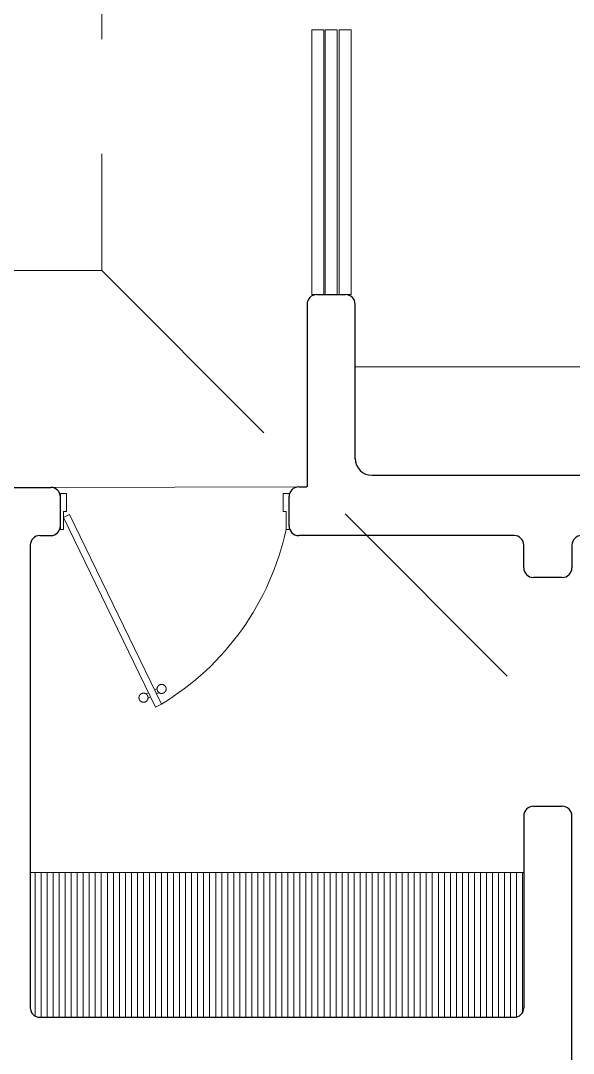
# Model space of a CAD drawing. Header units: metres. Extents: x -44 to 358, y -286 to 66.
# Drawn here: x 128.578 to 130.874, y -87.215 to -82.928 of the extents above; entities that cross this region are included whole.
import ezdxf

# ---------------------------------------------------------------- set-up
doc = ezdxf.new("R2010")
doc.units = ezdxf.units.M
doc.header["$LTSCALE"] = 0.3
doc.linetypes.add('HIDDEN2', pattern=[4.7625, 3.175, -1.5875])
for name, color, linetype, lineweight in [('A-DOOR', 7, 'Continuous', 5), ('A-WALL', 7, 'Continuous', 30), ('baños', 141, 'Continuous', 0), ('closets', 33, 'Continuous', 0), ('Columnas', 7, 'Continuous', 18), ('MOBILIARIOS', 252, 'Continuous', 0), ('piso', 251, 'Continuous', 18)]:
    doc.layers.add(name, color=color, linetype=linetype, lineweight=lineweight)
doc.layers.add('Techos 1', color=7, linetype='HIDDEN2', lineweight=9, true_color=0x42391a)

# ---------------------------------------------------------------- blocks, each defined once
blk = doc.blocks.new('puerta 1.00')
at = {"layer": 'A-DOOR'}
for p, q in [((-0.15, -0.0125), (-0.9369, -0.3949)), ((-0.1376, -0.038), (-0.9245, -0.4204)), ((-0.1376, -0.038), (-0.15, -0.0125)), ((-0.8946, -0.3743), (-0.8996, -0.3641)), ((-0.8777, -0.3661), (-0.8826, -0.3559)), ((-0.9369, -0.3949), (-0.9245, -0.4204)), ((-0.8822, -0.3998), (-0.8772, -0.4101)), ((-0.8653, -0.3916), (-0.8603, -0.4018))]:
    blk.add_line(p, q, dxfattribs=at)
for points in [[(-0.05, 0), (-0.05, -0.025), (-0.125, -0.025), (-0.125, -0.0125), (-0.2, -0.0125), (-0.2, 0), (-0.05, 0)], [(-0.05, -0.95), (-0.05, -0.925), (-0.125, -0.925), (-0.125, -0.9375), (-0.2, -0.9375), (-0.2, -0.95), (-0.05, -0.95)]]:
    blk.add_lwpolyline(points, dxfattribs=at)
blk.add_arc((0.0366, 0.1602), 1.1229, 211.1336, 257.8343, dxfattribs=at)
for points in [[(-0.8982, -0.3642), (-0.9033, -0.3642), (-0.912, -0.3591), (-0.917, -0.3504), (-0.917, -0.3403), (-0.912, -0.3316), (-0.9033, -0.3265), (-0.8932, -0.3265), (-0.8844, -0.3316), (-0.8794, -0.3403), (-0.8794, -0.3504), (-0.8844, -0.3591), (-0.8932, -0.3642), (-0.8982, -0.3642)], [(-0.8617, -0.4394), (-0.8667, -0.4394), (-0.8754, -0.4344), (-0.8805, -0.4256), (-0.8805, -0.4156), (-0.8754, -0.4068), (-0.8667, -0.4018), (-0.8566, -0.4018), (-0.8479, -0.4068), (-0.8428, -0.4156), (-0.8428, -0.4257), (-0.8479, -0.4344), (-0.8566, -0.4394), (-0.8617, -0.4394)]]:
    blk.add_open_spline(points, degree=2, dxfattribs=at)
blk = doc.blocks.new('A$C6528a993')
at = {"layer": 'closets'}
h = blk.add_hatch(dxfattribs=at)
h.set_pattern_fill('LINE', color=256, scale=0.2, angle=90)
h.set_pattern_definition([(90, (-946.63683, 266.412182), (-0.025, 2e-18), [])])
edge = h.paths.add_edge_path()
edge.add_arc((24.26, 4.7401), 0.04, 270, 360)
edge.add_line((24.3, 4.7401), (24.3, 5.301))
edge.add_line((24.3, 5.301), (22.25, 5.301))
edge.add_line((22.25, 5.301), (22.25, 4.7401))
edge.add_arc((22.29, 4.7401), 0.04, 180, 270)
edge.add_line((22.29, 4.7001), (24.26, 4.7001))
at = {"layer": 'A-DOOR'}
for points in [[(23.4194, 8.8001), (23.4694, 8.8001), (23.4694, 7.7001), (23.4194, 7.7001)], [(23.4744, 8.8001), (23.5244, 8.8001), (23.5244, 7.7001), (23.4744, 7.7001)], [(23.5325, 8.8001), (23.5825, 8.8001), (23.5825, 7.7001), (23.5325, 7.7001)]]:
    blk.add_lwpolyline(points, close=True, dxfattribs=at)
at = {"layer": 'A-WALL', "transparency": 33554684}
blk.add_line((23.4397, 7.7001), (23.5597, 7.7001), dxfattribs=at)
at = {"layer": 'A-WALL'}
for p, q in [((23.3997, 7.6601), (23.3997, 6.9018)), ((23.5997, 7.0184), (23.5997, 7.6625)), ((23.6697, 6.9501), (29.68, 6.9501)), ((18.84, 6.9001), (22.335, 6.9001)), ((22.375, 6.7401), (22.375, 6.8601)), ((23.325, 6.7401), (23.325, 6.8618)), ((23.365, 6.9018), (23.3995, 6.9018)), ((22.29, 6.7001), (22.335, 6.7001)), ((24.26, 6.7001), (23.365, 6.7001)), ((22.25, 6.6601), (22.25, 4.7401)), ((24.3, 6.566), (24.3, 6.6601)), ((24.5, 6.6601), (24.5, 6.566)), ((24.46, 6.526), (24.34, 6.526)), ((24.34, 5.576), (24.46, 5.576)), ((24.3, 5.536), (24.3, 4.7401)), ((24.5, 2.2151), (24.5, 5.536)), ((22.29, 4.7001), (24.26, 4.7001))]:
    blk.add_line(p, q, dxfattribs=at)
for centre, radius, start, end in [((23.4397, 7.6601), 0.04, 90, 180), ((23.5597, 7.6601), 0.04, 0, 90), ((23.6697, 7.0201), 0.07, 180, 270), ((22.335, 6.8601), 0.04, 0, 90), ((23.365, 6.8618), 0.04, 90, 180), ((22.335, 6.7401), 0.04, 270, 0), ((23.365, 6.7401), 0.04, 180, 270), ((22.29, 6.6601), 0.04, 90, 180), ((24.26, 6.6601), 0.04, 0, 90), ((24.54, 6.6601), 0.04, 90, 180), ((24.34, 6.566), 0.04, 180, 270), ((24.46, 6.566), 0.04, 270, 0), ((24.34, 5.536), 0.04, 90, 180), ((24.46, 5.536), 0.04, 0, 90), ((22.29, 4.7401), 0.04, 180, 270), ((24.26, 4.7401), 0.04, 270, 0)]:
    blk.add_arc(centre, radius, start, end, dxfattribs=at)
at = {"layer": 'closets'}
blk.add_line((22.25, 5.301), (24.3, 5.301), dxfattribs=at)
at = {"layer": 'MOBILIARIOS'}
blk.add_line((23.5997, 7.4001), (29.75, 7.4001), dxfattribs=at)
at = {"layer": 'piso'}
blk.add_line((22.335, 6.9001), (23.366, 6.9017), dxfattribs=at)
at = {"layer": 'Techos 1'}
for p, q in [((22.5467, 14.0001), (22.5467, 7.8001)), ((10.4, 7.8001), (22.5467, 7.8001)), ((22.5467, 7.8001), (26.45, 3.9))]:
    blk.add_line(p, q, dxfattribs=at)
at = {"layer": 'A-DOOR', "rotation": 90.00000000000001}
blk.add_blockref('puerta 1.00', (22.375, 6.9251), dxfattribs=at)
at = {"layer": 'baños', "linetype": 'Continuous', "flags": 8}
for tag, p in [('MODELNUMBER', (17.4854, 20.4812, 0)), ('TRADENAME', (17.4854, 20.4811, 0)), ('MATERIAL', (17.4854, 20.4811, 0)), ('PRODUCT', (17.4854, 20.4811, 0)), ('MODELNUMBER', (18.6601, 20.4812, 0)), ('MATERIAL', (18.6601, 20.4811, 0)), ('PRODUCT', (18.6601, 20.4811, 0)), ('TRADENAME', (18.6601, 20.4811, 0))]:
    blk.add_attdef(tag, p, '', height=0.0000254, rotation=180.0001, dxfattribs=at)

msp = doc.modelspace()

# ---------------------------------------------------------------- block references
at = {"layer": 'Columnas', "ltscale": 0.2}
msp.add_blockref('A$C6528a993', (106.3680161, -91.7655702), dxfattribs=at)

doc.saveas('drawing.dxf')
